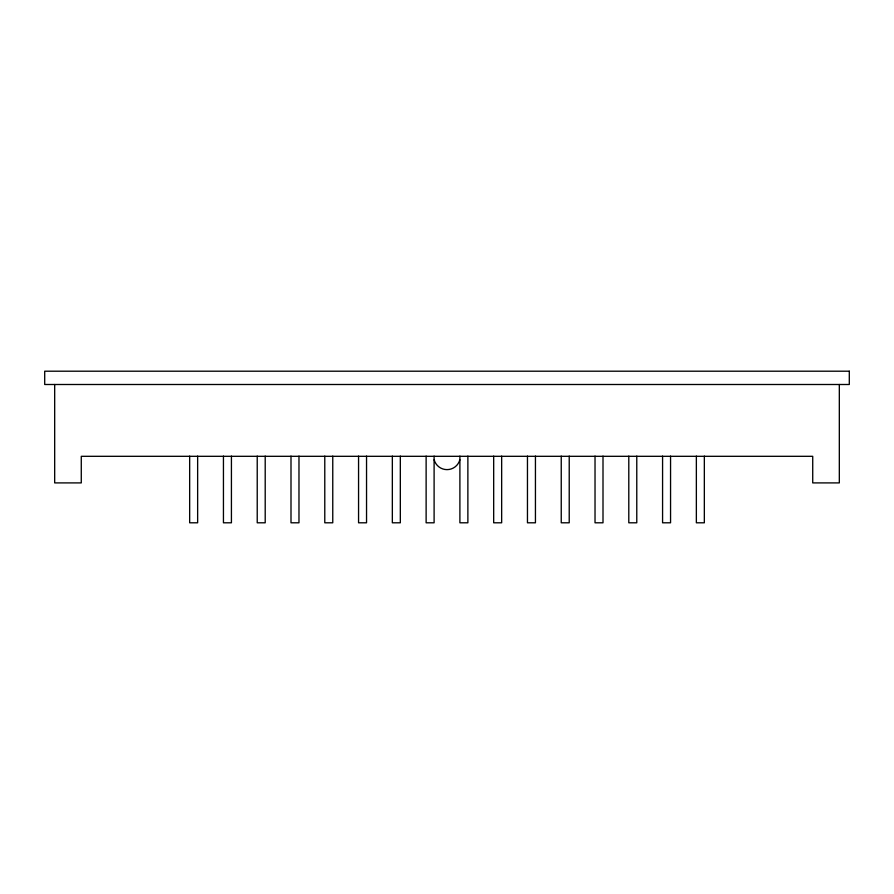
<?xml version="1.0" encoding="UTF-8"?>
<svg xmlns="http://www.w3.org/2000/svg" width="894" height="894" viewBox="0 0 894 894"><rect width="100%" height="100%" fill="white"/><g stroke="black" fill="none" stroke-linecap="round" stroke-linejoin="round"><path stroke-width="1.34" d="M839.321 384.498L839.321 482.905L812.724 482.905L812.724 456.309L81.276 456.309L81.276 482.905L54.679 482.905L54.679 384.498M704.338 456.108L704.338 522.8L696.359 522.8L696.359 456.108M670.556 456.108L670.556 522.8L662.577 522.8L662.577 456.108M636.774 456.108L636.774 522.8L628.795 522.8L628.795 456.108M603.003 456.108L603.003 522.8L595.024 522.8L595.024 456.108M569.221 456.108L569.221 522.8L561.242 522.8L561.242 456.108M535.439 456.108L535.439 522.8L527.46 522.8L527.46 456.108M501.657 456.108L501.657 522.8L493.678 522.8L493.678 456.108M467.875 456.108L467.875 522.8L459.896 522.8L459.896 456.108M434.104 456.108L434.104 522.8L426.125 522.8L426.125 456.108M400.322 456.108L400.322 522.8L392.343 522.8L392.343 456.108M366.54 456.108L366.54 522.8L358.561 522.8L358.561 456.108M332.758 456.108L332.758 522.8L324.779 522.8L324.779 456.108M298.976 456.108L298.976 522.8L290.997 522.8L290.997 456.108M265.205 456.108L265.205 522.8L257.226 522.8L257.226 456.108M231.423 456.108L231.423 522.8L223.444 522.8L223.444 456.108M197.641 456.108L197.641 522.8L189.662 522.8L189.662 456.108M459.851 459.751A13.298 13.298 0 0 1 434.149 459.751M849.3 371.2L44.7 371.2L44.7 384.498L849.3 384.498L849.3 371.2"/></g></svg>
